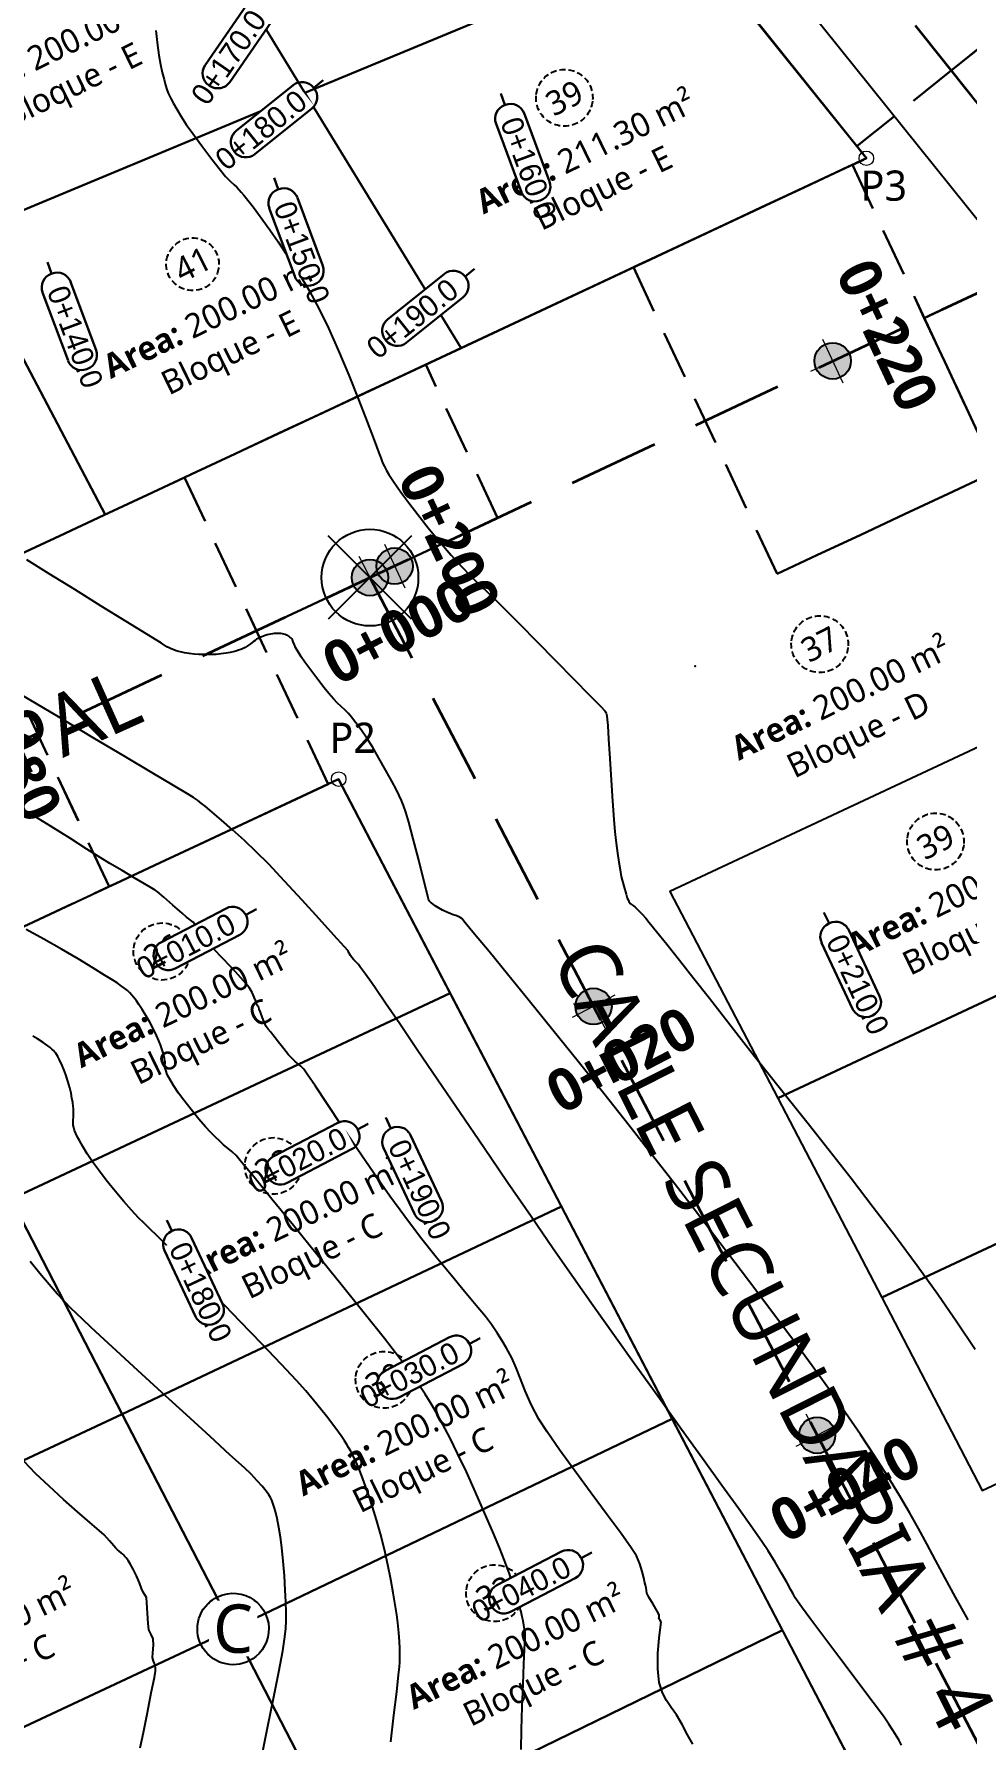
# Model space of a CAD drawing. Header units: millimetres. Extents: x 86 to 591881, y 99 to 1307229.
# Drawn here: x 590753.2 to 590791.8, y 1307090.5 to 1307161 of the extents above; entities that cross this region are included whole.
import ezdxf
from ezdxf.enums import TextEntityAlignment as Align

# ---------------------------------------------------------------- set-up
doc = ezdxf.new("R2010")
doc.units = ezdxf.units.MM
for name, pattern in [('CENTER2', [1.125, 0.75, -0.125, 0.125, -0.125]), ('DASHDOT', [1, 0.5, -0.25, 0, -0.25]), ('DASHED', [0.75, 0.5, -0.25]), ('DASHED2', [0.375, 0.25, -0.125]), ('HIDDEN', [0.375, 0.25, -0.125])]:
    doc.linetypes.add(name, pattern=pattern)
for name, color, linetype in [('0_BLOQUES CARRETERA', 7, 'Continuous'), ('_ARBOLES', 102, 'Continuous'), ('_BREAKLINES CORRIDOR', 7, 'Continuous'), ('C-PROP-LINE', 230, 'Continuous'), ('C-PROP-TEXT', 92, 'Continuous'), ('C-ROAD', 7, 'Continuous'), ('C-ROAD-CORR-BNDY', 1, 'CENTER2'), ('C-ROAD-INTS', 5, 'Continuous'), ('C-ROAD-MARK', 212, 'Continuous'), ('C-ROAD-SAMP-TEXT', 11, 'Continuous'), ('C-ROAD-STAN-MAJR', 11, 'Continuous'), ('C-TINN-BNDY', 110, 'Continuous'), ('C-TOPO-MAJR', 9, 'Continuous'), ('C-TOPO-MINR', 8, 'Continuous')]:
    doc.layers.add(name, color=color, linetype=linetype)
for name, color, linetype, lineweight in [('_BLOQUES', 9, 'Continuous', 20), ('_TEXTO', 3, 'Continuous', 25), ('COTAS', 40, 'Continuous', 5), ('CUADROS', 9, 'Continuous', 20)]:
    doc.layers.add(name, color=color, linetype=linetype, lineweight=lineweight)
doc.styles.add('ST - ETIQUETAS', font='', dxfattribs={"height": 2.5})
doc.styles.get("Standard").update_dxf_attribs({"font": 'simplex.shx'})
doc.styles.get('ST - ETIQUETAS').set_extended_font_data('Roboto Thin')

# ---------------------------------------------------------------- blocks, each defined once
blk = doc.blocks.new('MARCA ESTACION')
h = blk.add_hatch(color=7)
h.dxf.hatch_style = 1
h.paths.add_polyline_path([(-3, 0), (0, 0), (0, 3, 0.414214)])
h.paths.add_polyline_path([(3, 0), (0, 0), (0, -3, 0.414214)])
at = {"true_color": 0xffffff}
h = blk.add_hatch(color=7, dxfattribs=at)
h.dxf.hatch_style = 1
h.paths.add_polyline_path([(0, 3), (0, 0), (3, 0, 0.414214)])
h.paths.add_polyline_path([(0, 0), (-3, 0, 0.414214), (0, -3)])
at = {"color": 7, "lineweight": 20}
for points in [[(0, 4), (0, -4)], [(-4, 0), (4, 0)]]:
    blk.add_lwpolyline(points, dxfattribs=at)
at = {"color": 7}
blk.add_circle((0, 0), 3, dxfattribs=at)
blk = doc.blocks.new('POINT INTERS')
at = {"layer": '0_BLOQUES CARRETERA', "linetype": 'DASHDOT', "lineweight": 5}
h = blk.add_hatch(color=244, dxfattribs=at)
h.dxf.hatch_style = 1
h.set_gradient(color1=(153, 27, 30), color2=(248, 153, 30), name='INVSPHERICAL')
h.paths.add_polyline_path([(0.6, 0, 1), (-0.6, 0, 1)])
blk.add_circle((0, 0), 0.574, dxfattribs=at)
blk = doc.blocks.new('Marker Pnt')
at = {"flags": 128}
for points in [[(0.862, -0.862), (-0.862, 0.862)], [(0.862, 0.862), (-0.862, -0.862)]]:
    blk.add_lwpolyline(points, dxfattribs=at)
blk.add_circle((0, 0), 1)

msp = doc.modelspace()

# ---------------------------------------------------------------- linework, layer by layer
at = {"layer": '_ARBOLES'}
msp.add_point((590780.543, 1307134.886), dxfattribs=at)
at = {"layer": '_BLOQUES', "flags": 128}
for points in [[(590772.39, 1307174.888), (590787.624, 1307155.892), (590705.188, 1307117.286), (590690.726, 1307144.59)], [(590729.556, 1307113.239), (590765.808, 1307130.216), (590792.869, 1307078.297), (590782.862, 1307071.827), (590771.491, 1307065.034), (590758.655, 1307056.883), (590729.556, 1307113.239)]]:
    msp.add_lwpolyline(points, dxfattribs=at)
at = {"layer": '_BREAKLINES CORRIDOR', "flags": 128}
msp.add_lwpolyline([(590690.726, 1307144.59), (590690.726, 1307144.59), (590772.39, 1307174.888), (590787.624, 1307155.892)], dxfattribs=at)
at = {"layer": 'C-PROP-LINE', "color": 4, "linetype": 'Continuous', "lineweight": 25}
for points in [[(590690.726, 1307144.59, 0), (590772.39, 1307174.888, 0), (590787.624, 1307155.892, 0), (590705.188, 1307117.286, 0), (590690.726, 1307144.59, 0)], [(590772.39, 1307174.888, 0), (590757.783, 1307169.469, 0), (590764.414, 1307158.592, 0), (590780.22, 1307165.163, 0), (590772.39, 1307174.888, 0)], [(590757.783, 1307169.469, 0), (590743.122, 1307164.029, 0), (590750.106, 1307152.643, 0), (590764.414, 1307158.592, 0), (590757.783, 1307169.469, 0)], [(590780.22, 1307165.163, 0), (590764.414, 1307158.592, 0), (590770.867, 1307148.044, 0), (590787.624, 1307155.892, 0), (590780.22, 1307165.163, 0)], [(590764.414, 1307158.592, 0), (590750.106, 1307152.643, 0), (590756.155, 1307141.154, 0), (590770.867, 1307148.044, 0), (590764.414, 1307158.592, 0)], [(590750.106, 1307152.643, 0), (590736.43, 1307146.957, 0), (590742.293, 1307134.663, 0), (590756.155, 1307141.154, 0), (590750.106, 1307152.643, 0)], [(590797.955, 1307134.21, 0), (590779.506, 1307125.57, 0), (590783.963, 1307117.02, 0), (590803.117, 1307125.99, 0), (590797.955, 1307134.21, 0)], [(590729.556, 1307113.239, 0), (590765.808, 1307130.216, 0), (590792.869, 1307078.297, 0), (590782.862, 1307071.827, 0), (590771.491, 1307065.034, 0), (590758.655, 1307056.883, 0), (590729.556, 1307113.239, 0)], [(590770.422, 1307121.364, 0), (590765.808, 1307130.216, 0), (590747.682, 1307121.728, 0), (590752.269, 1307112.842, 0), (590770.422, 1307121.364, 0)], [(590803.117, 1307125.99, 0), (590783.963, 1307117.02, 0), (590788.261, 1307108.774, 0), (590808.095, 1307118.062, 0), (590803.117, 1307125.99, 0)], [(590775.017, 1307112.547, 0), (590770.422, 1307121.364, 0), (590752.269, 1307112.842, 0), (590756.857, 1307103.955, 0), (590775.017, 1307112.547, 0)], [(590812.908, 1307110.397, 0), (590808.095, 1307118.062, 0), (590788.261, 1307108.774, 0), (590792.416, 1307100.801, 0), (590812.908, 1307110.397, 0)], [(590752.269, 1307112.842, 0), (590734.144, 1307104.354, 0), (590738.732, 1307095.468, 0), (590756.857, 1307103.955, 0), (590752.269, 1307112.842, 0)], [(590779.595, 1307103.765, 0), (590775.017, 1307112.547, 0), (590756.857, 1307103.955, 0), (590761.444, 1307095.069, 0), (590779.595, 1307103.765, 0)], [(590756.857, 1307103.955, 0), (590738.732, 1307095.468, 0), (590743.321, 1307086.581, 0), (590761.444, 1307095.069, 0), (590756.857, 1307103.955, 0)], [(590784.154, 1307095.017, 0), (590779.595, 1307103.765, 0), (590761.444, 1307095.069, 0), (590766.032, 1307086.182, 0), (590784.154, 1307095.017, 0)], [(590761.444, 1307095.069, 0), (590743.321, 1307086.581, 0), (590747.909, 1307077.694, 0), (590766.032, 1307086.182, 0), (590761.444, 1307095.069, 0)], [(590788.695, 1307086.304, 0), (590784.154, 1307095.017, 0), (590766.032, 1307086.182, 0), (590770.62, 1307077.294, 0), (590788.695, 1307086.304, 0)]]:
    msp.add_polyline3d(points, dxfattribs=at)
at = {"layer": 'C-PROP-TEXT', "color": 12, "linetype": 'DASHED2', "lineweight": 25, "extrusion": (0, 0, -1)}
for centre, radius, start, end in [((-590775.14, 1307158.392), 1.173, 6.82598, 186.82598), ((-590775.14, 1307158.392), 1.173, 186.82598, 6.82598), ((-590759.77, 1307151.51), 1.089, 9.56514, 189.56514), ((-590759.77, 1307151.51), 1.089, 189.56514, 9.56514), ((-590785.697, 1307135.797), 1.175, 6.75495, 186.75495), ((-590785.697, 1307135.797), 1.175, 186.75495, 6.75495), ((-590790.484, 1307127.633), 1.173, 6.82598, 186.82598), ((-590790.484, 1307127.633), 1.173, 186.82598, 6.82598), ((-590758.508, 1307123.087), 1.18, 6.56681, 186.56681), ((-590758.508, 1307123.087), 1.18, 186.56681, 6.56681), ((-590763.103, 1307114.217), 1.171, 6.90918, 186.90918), ((-590763.103, 1307114.217), 1.171, 186.90918, 6.90918), ((-590767.684, 1307105.375), 1.175, 6.76677, 186.76677), ((-590767.684, 1307105.375), 1.175, 186.76677, 6.76677), ((-590772.257, 1307096.548), 1.176, 6.70774, 186.70774), ((-590772.257, 1307096.548), 1.176, 186.70774, 6.70774)]:
    msp.add_arc(centre, radius, start, end, dxfattribs=at)
at = {"layer": 'C-ROAD', "color": 2, "linetype": 'HIDDEN', "lineweight": 35, "ltscale": 15, "flags": 128}
for points in [[(590775.558, 1307178.928), (590796.793, 1307152.456)], [(590767.102, 1307138.551), (590797.05, 1307081.093)]]:
    msp.add_lwpolyline(points, dxfattribs=at)
at = {"layer": 'C-ROAD', "color": 7, "linetype": 'Continuous', "lineweight": -3, "flags": 128}
msp.add_lwpolyline([(590782.519, 1307165.455), (590794.453, 1307150.579)], dxfattribs=at)
at = {"layer": 'C-ROAD-CORR-BNDY', "color": 166, "linetype": 'DASHED', "lineweight": 30, "ltscale": 4}
for points in [[(590780.971, 1307164.189), (590781.013, 1307164.136), (590782.265, 1307162.576), (590782.64, 1307162.109), (590782.642, 1307162.106), (590783.516, 1307161.016), (590784.768, 1307159.456), (590786.019, 1307157.896), (590787.228, 1307156.389), (590795.029, 1307162.646), (590793.82, 1307164.153), (590792.568, 1307165.713), (590791.317, 1307167.273), (590790.442, 1307168.364), (590790.44, 1307168.366), (590790.065, 1307168.833), (590788.814, 1307170.393), (590788.772, 1307170.446)], [(590791.129, 1307159.517), (590791.171, 1307159.464), (590791.766, 1307158.722), (590791.768, 1307158.72), (590792.189, 1307158.195), (590792.422, 1307157.904), (590792.642, 1307157.631), (590792.799, 1307157.435), (590797.332, 1307161.071), (590796.95, 1307161.087), (590796.583, 1307161.242), (590796.193, 1307161.407), (590795.67, 1307161.85), (590795.666, 1307161.851), (590795.071, 1307162.593), (590795.029, 1307162.646)], [(590787.227, 1307156.387), (590787.377, 1307156.201), (590787.377, 1307156.2), (590787.378, 1307156.2), (590787.548, 1307155.987), (590787.626, 1307155.893), (590787.624, 1307155.892), (590787.503, 1307155.835), (590787.502, 1307155.834), (590787.501, 1307155.834), (590787.146, 1307155.668), (590787.05, 1307155.623), (590790.019, 1307149.284), (590791.459, 1307149.958), (590796.777, 1307152.448), (590796.793, 1307152.456), (590796.778, 1307152.475), (590795.52, 1307154.043), (590795.505, 1307154.061), (590794.672, 1307155.1), (590792.792, 1307157.444), (590792.787, 1307157.45), (590792.782, 1307157.456), (590791.129, 1307159.517)], [(590783.932, 1307138.703), (590785.579, 1307139.475), (590787.39, 1307140.323), (590789.202, 1307141.171), (590791.013, 1307142.019), (590792.824, 1307142.868), (590792.988, 1307142.944), (590787.05, 1307155.623), (590786.887, 1307155.546), (590785.075, 1307154.698), (590783.264, 1307153.85), (590781.453, 1307153.002), (590779.642, 1307152.153), (590777.994, 1307151.382)], [(590792.988, 1307142.944), (590793.29, 1307143.086), (590794.635, 1307143.716), (590796.446, 1307144.564), (590798.258, 1307145.412), (590800.069, 1307146.26), (590801.88, 1307147.109), (590803.239, 1307147.745), (590800.27, 1307154.084), (590798.911, 1307153.448), (590797.1, 1307152.6), (590795.289, 1307151.751), (590793.478, 1307150.903), (590791.667, 1307150.055), (590790.321, 1307149.425), (590790.019, 1307149.284)], [(590762.405, 1307136.352), (590762.687, 1307136.484), (590764.498, 1307137.332), (590766.309, 1307138.18), (590768.121, 1307139.028), (590769.932, 1307139.877), (590771.743, 1307140.725), (590772.376, 1307141.021), (590769.407, 1307147.361), (590768.774, 1307147.064), (590766.963, 1307146.216), (590765.152, 1307145.368), (590763.341, 1307144.52), (590761.529, 1307143.671), (590759.718, 1307142.823), (590759.437, 1307142.691)], [(590756.318, 1307125.772), (590756.599, 1307125.904), (590758.411, 1307126.752), (590760.222, 1307127.6), (590762.033, 1307128.448), (590763.844, 1307129.296), (590765.374, 1307130.013), (590759.437, 1307142.691), (590757.907, 1307141.975), (590756.096, 1307141.127), (590754.284, 1307140.279), (590752.473, 1307139.43), (590750.662, 1307138.582), (590750.381, 1307138.45)], [(590739.083, 1307117.701), (590752.977, 1307124.207), (590756.318, 1307125.772), (590750.381, 1307138.45), (590747.04, 1307136.886), (590733.146, 1307130.379)]]:
    msp.add_lwpolyline(points, close=True, dxfattribs=at)
at = {"layer": 'C-TINN-BNDY', "color": 110, "linetype": 'Continuous', "lineweight": -3}
msp.add_polyline3d([(590752.473, 1307139.43, 456.822), (590754.284, 1307140.279, 456.757), (590756.096, 1307141.127, 456.695), (590757.907, 1307141.975, 456.636), (590759.437, 1307142.691, 456.589), (590759.718, 1307142.823, 456.58), (590761.529, 1307143.671, 456.528), (590763.341, 1307144.52, 456.478), (590765.152, 1307145.368, 456.432), (590766.963, 1307146.216, 456.39), (590768.774, 1307147.064, 456.35), (590769.407, 1307147.361, 456.337), (590770.586, 1307147.912, 456.314), (590772.397, 1307148.761, 456.281), (590774.208, 1307149.609, 456.251), (590776.019, 1307150.457, 456.224), (590777.83, 1307151.305, 456.2), (590777.994, 1307151.382, 456.199), (590778.464, 1307151.602, 456.193), (590779.642, 1307152.153, 456.18), (590781.453, 1307153.002, 456.163), (590783.264, 1307153.85, 456.149), (590785.075, 1307154.698, 456.139), (590786.887, 1307155.546, 456.132), (590787.05, 1307155.623, 456.231), (590787.146, 1307155.668, 456.227), (590787.501, 1307155.834, 456.209), (590787.502, 1307155.834, 456.209), (590787.503, 1307155.835, 456.209), (590787.503, 1307155.835, 456.009), (590787.624, 1307155.892, 456.212), (590787.548, 1307155.987, 456.018), (590787.548, 1307155.987, 456.218), (590787.377, 1307156.2, 456.23), (590787.377, 1307156.2, 456.23), (590787.376, 1307156.201, 456.23), (590787.227, 1307156.387, 456.238), (590786.019, 1307157.896, 456.183), (590784.768, 1307159.456, 456.189), (590783.516, 1307161.016, 456.195), (590782.642, 1307162.106, 456.199)], dxfattribs=at)
at = {"layer": 'C-TOPO-MAJR', "color": 40, "linetype": 'Continuous', "lineweight": -3}
for points, elevation in [([(590791.834, 1307095.443), (590791.313, 1307096.384), (590790.873, 1307097.197), (590790.487, 1307097.919), (590790.131, 1307098.584), (590789.781, 1307099.227), (590789.411, 1307099.882), (590788.997, 1307100.586), (590788.514, 1307101.372), (590787.936, 1307102.276), (590787.383, 1307103.108), (590786.768, 1307104.002), (590786.097, 1307104.952), (590785.379, 1307105.947), (590784.621, 1307106.981), (590783.831, 1307108.044), (590783.017, 1307109.129), (590782.187, 1307110.226), (590781.348, 1307111.327), (590780.508, 1307112.425), (590779.675, 1307113.511), (590778.787, 1307114.655), (590777.805, 1307115.903), (590776.765, 1307117.212), (590775.706, 1307118.535), (590774.664, 1307119.828), (590773.679, 1307121.047), (590772.786, 1307122.146), (590772.024, 1307123.081), (590771.431, 1307123.806), (590771.045, 1307124.276), (590770.902, 1307124.448), (590770.831, 1307124.497), (590770.754, 1307124.54), (590770.659, 1307124.571), (590770.546, 1307124.606), (590770.445, 1307124.647), (590770.285, 1307124.717), (590770.107, 1307124.802), (590769.939, 1307124.896), (590769.802, 1307124.98), (590769.73, 1307125.028), (590769.655, 1307125.086), (590769.599, 1307125.131), (590769.555, 1307125.177), (590769.517, 1307125.252), (590769.51, 1307125.307), (590769.452, 1307125.541), (590769.304, 1307126.132), (590769.105, 1307126.919), (590768.894, 1307127.741), (590768.709, 1307128.438), (590768.589, 1307128.85), (590768.492, 1307129.122), (590768.406, 1307129.331), (590768.31, 1307129.535), (590768.181, 1307129.794), (590768.007, 1307130.126), (590767.758, 1307130.579), (590767.476, 1307131.078), (590767.201, 1307131.547), (590766.976, 1307131.91), (590766.743, 1307132.251), (590766.522, 1307132.549), (590766.337, 1307132.784), (590766.209, 1307132.935), (590766.061, 1307133.081), (590765.907, 1307133.221), (590765.765, 1307133.363), (590765.596, 1307133.539), (590765.4, 1307133.761), (590765.212, 1307133.994), (590764.945, 1307134.341), (590764.656, 1307134.722), (590764.406, 1307135.059), (590764.255, 1307135.273), (590764.128, 1307135.482), (590764.031, 1307135.66), (590763.977, 1307135.77), (590763.928, 1307135.893), (590763.895, 1307135.98), (590763.866, 1307136.02), (590763.834, 1307136.059), (590763.794, 1307136.092), (590763.753, 1307136.124), (590763.705, 1307136.15), (590763.655, 1307136.174), (590763.599, 1307136.193), (590763.542, 1307136.21), (590763.481, 1307136.222), (590763.417, 1307136.232), (590763.351, 1307136.237), (590763.283, 1307136.24), (590763.213, 1307136.238), (590763.141, 1307136.234), (590763.069, 1307136.225), (590762.995, 1307136.214), (590762.922, 1307136.198), (590762.847, 1307136.18), (590762.774, 1307136.158), (590762.7, 1307136.133), (590762.627, 1307136.104), (590762.555, 1307136.072), (590762.486, 1307136.036), (590762.417, 1307135.998), (590762.351, 1307135.955), (590762.286, 1307135.91), (590762.164, 1307135.812), (590762.032, 1307135.708), (590761.949, 1307135.662), (590761.864, 1307135.62), (590761.77, 1307135.582), (590761.665, 1307135.544), (590761.558, 1307135.512), (590761.441, 1307135.481), (590761.329, 1307135.458), (590761.152, 1307135.426), (590760.937, 1307135.395), (590760.749, 1307135.376), (590760.59, 1307135.367), (590760.39, 1307135.363), (590760.191, 1307135.363), (590760.031, 1307135.37), (590759.841, 1307135.386), (590759.622, 1307135.413), (590759.442, 1307135.443), (590759.327, 1307135.465), (590759.207, 1307135.495), (590759.096, 1307135.527), (590758.988, 1307135.564), (590758.889, 1307135.603), (590758.799, 1307135.646), (590758.711, 1307135.693), (590758.479, 1307135.836), (590757.881, 1307136.204), (590757.018, 1307136.738), (590755.99, 1307137.374), (590754.897, 1307138.053), (590753.84, 1307138.712), (590752.919, 1307139.29)], 456.5), ([(590780.444, 1307090.31), (590780.235, 1307090.684), (590780.003, 1307091.114), (590779.77, 1307091.512), (590779.555, 1307091.821), (590779.362, 1307092.105), (590779.197, 1307092.427), (590779.063, 1307092.849), (590778.997, 1307093.421), (590779.009, 1307094.072), (590779.062, 1307094.686), (590779.118, 1307095.149), (590779.141, 1307095.344), (590779.096, 1307095.424), (590779.052, 1307095.497), (590779.056, 1307095.576), (590779.059, 1307095.656), (590778.979, 1307095.799), (590778.808, 1307096.09), (590778.635, 1307096.385), (590778.547, 1307096.545), (590778.53, 1307096.654), (590778.519, 1307096.765), (590778.495, 1307096.887), (590778.459, 1307097.037), (590778.426, 1307097.183), (590778.361, 1307097.44), (590778.261, 1307097.761), (590778.119, 1307098.096), (590777.908, 1307098.421), (590777.482, 1307099.014), (590776.908, 1307099.795), (590776.25, 1307100.686), (590775.573, 1307101.606), (590774.944, 1307102.476), (590774.427, 1307103.216), (590774.089, 1307103.746), (590773.77, 1307104.357), (590773.525, 1307104.915), (590773.326, 1307105.42), (590773.148, 1307105.875), (590772.961, 1307106.28), (590772.749, 1307106.682), (590772.573, 1307106.99), (590772.382, 1307107.29), (590772.125, 1307107.664), (590771.876, 1307107.989), (590771.499, 1307108.448), (590771.017, 1307109.023), (590770.456, 1307109.697), (590769.839, 1307110.45), (590769.192, 1307111.265), (590768.538, 1307112.123), (590767.929, 1307112.966), (590767.262, 1307113.92), (590766.58, 1307114.92), (590765.922, 1307115.896), (590765.331, 1307116.783), (590764.848, 1307117.511), (590764.512, 1307118.015), (590764.366, 1307118.226), (590764.242, 1307118.342), (590764.109, 1307118.451), (590763.997, 1307118.554), (590763.877, 1307118.671), (590763.736, 1307118.82), (590763.538, 1307119.057), (590763.319, 1307119.334), (590763.177, 1307119.518), (590763.088, 1307119.637), (590763, 1307119.756), (590762.901, 1307119.868), (590762.811, 1307119.986), (590762.737, 1307120.141), (590762.662, 1307120.339), (590762.571, 1307120.575), (590762.526, 1307120.7), (590762.507, 1307120.784), (590762.472, 1307120.827), (590762.434, 1307120.874), (590762.398, 1307120.979), (590762.367, 1307121.074), (590762.339, 1307121.12), (590762.309, 1307121.203), (590762.23, 1307121.39), (590762.115, 1307121.599), (590761.88, 1307121.872), (590761.427, 1307122.364), (590760.9, 1307122.928), (590760.444, 1307123.418), (590760.204, 1307123.687), (590760.078, 1307123.872), (590759.984, 1307124.032), (590759.927, 1307124.129), (590759.849, 1307124.226), (590759.787, 1307124.298), (590759.738, 1307124.342), (590759.686, 1307124.385), (590759.614, 1307124.437), (590759.524, 1307124.502), (590759.336, 1307124.667), (590758.959, 1307125.001), (590758.582, 1307125.335), (590758.392, 1307125.502), (590758.309, 1307125.565), (590758.223, 1307125.625), (590758.089, 1307125.705), (590757.78, 1307125.886), (590757.35, 1307126.138), (590756.853, 1307126.43), (590756.342, 1307126.732), (590755.948, 1307126.975), (590755.4, 1307127.323), (590754.719, 1307127.756), (590753.921, 1307128.257), (590753.026, 1307128.807)], 457), ([(590767.97, 1307090.404), (590768.096, 1307091.506), (590768.207, 1307092.472), (590768.287, 1307093.178), (590768.321, 1307093.5), (590768.333, 1307093.691), (590768.338, 1307093.844), (590768.336, 1307094.036), (590768.331, 1307094.257), (590768.318, 1307094.555), (590768.293, 1307094.915), (590768.25, 1307095.322), (590768.207, 1307095.652), (590768.147, 1307096.069), (590768.068, 1307096.561), (590767.968, 1307097.115), (590767.846, 1307097.719), (590767.7, 1307098.361), (590767.538, 1307098.998), (590767.372, 1307099.587), (590767.21, 1307100.12), (590767.058, 1307100.586), (590766.924, 1307100.976), (590766.813, 1307101.28), (590766.667, 1307101.648), (590766.526, 1307101.967), (590766.402, 1307102.227), (590766.306, 1307102.417), (590766.222, 1307102.578), (590766.148, 1307102.703), (590766.048, 1307102.855), (590765.906, 1307103.057), (590765.65, 1307103.409), (590765.305, 1307103.866), (590764.899, 1307104.384), (590764.456, 1307104.916), (590764.062, 1307105.351), (590763.43, 1307106.023), (590762.631, 1307106.86), (590761.736, 1307107.791), (590760.816, 1307108.743), (590759.943, 1307109.644), (590759.186, 1307110.423), (590758.617, 1307111.006), (590758.308, 1307111.323), (590758.006, 1307111.62), (590757.765, 1307111.846), (590757.529, 1307112.076), (590757.239, 1307112.384), (590756.93, 1307112.741), (590756.568, 1307113.178), (590756.201, 1307113.636), (590755.873, 1307114.058), (590755.632, 1307114.386), (590755.414, 1307114.715), (590755.227, 1307115.023), (590755.088, 1307115.269), (590755.011, 1307115.411), (590754.942, 1307115.559), (590754.894, 1307115.68), (590754.856, 1307115.802), (590754.831, 1307115.902), (590754.827, 1307115.987), (590754.828, 1307116.068), (590754.837, 1307116.143), (590754.848, 1307116.218), (590754.851, 1307116.301), (590754.852, 1307116.393), (590754.848, 1307116.486), (590754.842, 1307116.587), (590754.832, 1307116.68), (590754.813, 1307116.835), (590754.783, 1307117.021), (590754.743, 1307117.221), (590754.69, 1307117.45), (590754.616, 1307117.721), (590754.531, 1307117.986), (590754.453, 1307118.201), (590754.381, 1307118.378), (590754.273, 1307118.607), (590754.202, 1307118.738), (590754.155, 1307118.813), (590754.11, 1307118.881), (590754.065, 1307118.939), (590754.017, 1307118.995), (590753.954, 1307119.053), (590753.879, 1307119.115), (590753.782, 1307119.187), (590753.593, 1307119.32), (590753.36, 1307119.47), (590753.159, 1307119.592)], 457.5), ([(590757.609, 1307090.156), (590757.735, 1307090.789), (590757.899, 1307091.611), (590758.063, 1307092.433), (590758.19, 1307093.067), (590758.24, 1307093.324), (590758.237, 1307093.419), (590758.23, 1307093.471), (590758.222, 1307093.525), (590758.21, 1307093.581), (590758.197, 1307093.639), (590758.16, 1307093.736), (590758.118, 1307093.884), (590758.126, 1307094.083), (590758.147, 1307094.396), (590758.14, 1307094.655), (590758.057, 1307094.841), (590757.967, 1307095.028), (590757.935, 1307095.298), (590757.907, 1307095.728), (590757.883, 1307096.143), (590757.861, 1307096.364), (590757.796, 1307096.479), (590757.721, 1307096.591), (590757.662, 1307096.739), (590757.572, 1307096.98), (590757.452, 1307097.263), (590757.312, 1307097.541), (590757.187, 1307097.767), (590757.11, 1307097.896), (590757.023, 1307098.01), (590756.96, 1307098.085), (590756.922, 1307098.123), (590756.884, 1307098.16), (590756.821, 1307098.213), (590756.74, 1307098.282), (590756.669, 1307098.343), (590756.601, 1307098.407), (590756.511, 1307098.513), (590756.335, 1307098.72), (590756.115, 1307098.96), (590755.91, 1307099.145), (590755.527, 1307099.477), (590755.018, 1307099.916), (590754.438, 1307100.426), (590753.84, 1307100.968), (590753.278, 1307101.505), (590752.805, 1307101.999)], 458)]:
    msp.add_lwpolyline(points, dxfattribs=dict(at, elevation=elevation))
at = {"layer": 'C-TOPO-MINR', "color": 44, "linetype": 'Continuous', "lineweight": -3}
for points, elevation in [([(590758.255, 1307161.176), (590758.278, 1307160.932), (590758.321, 1307160.564), (590758.378, 1307160.15), (590758.443, 1307159.764), (590758.514, 1307159.434), (590758.588, 1307159.146), (590758.656, 1307158.91), (590758.711, 1307158.737), (590758.764, 1307158.59), (590758.814, 1307158.476), (590758.883, 1307158.337), (590758.975, 1307158.164), (590759.115, 1307157.918), (590759.294, 1307157.62), (590759.506, 1307157.293), (590759.773, 1307156.918), (590760.155, 1307156.404), (590760.566, 1307155.862), (590760.922, 1307155.404), (590761.135, 1307155.141), (590761.323, 1307154.945), (590761.488, 1307154.793), (590761.598, 1307154.691), (590761.693, 1307154.59), (590761.784, 1307154.485), (590761.882, 1307154.369), (590762.055, 1307154.159), (590762.27, 1307153.886), (590762.497, 1307153.579), (590762.68, 1307153.327), (590762.958, 1307152.939), (590763.31, 1307152.435), (590763.714, 1307151.836), (590764.146, 1307151.159), (590764.586, 1307150.426), (590765.009, 1307149.655), (590765.39, 1307148.869), (590765.804, 1307147.932), (590766.224, 1307146.922), (590766.626, 1307145.917), (590766.985, 1307144.995), (590767.275, 1307144.232), (590767.472, 1307143.707), (590767.551, 1307143.497), (590767.592, 1307143.384), (590767.636, 1307143.273), (590767.697, 1307143.149), (590767.786, 1307142.986), (590767.888, 1307142.814), (590768.046, 1307142.56), (590768.249, 1307142.261), (590768.423, 1307142.022), (590768.707, 1307141.641), (590769.076, 1307141.157), (590769.506, 1307140.61), (590769.974, 1307140.038), (590770.454, 1307139.479), (590770.887, 1307139.007), (590771.25, 1307138.633), (590771.582, 1307138.311), (590771.918, 1307137.993), (590772.296, 1307137.632), (590772.752, 1307137.18), (590773.296, 1307136.629), (590774, 1307135.914), (590774.775, 1307135.126), (590775.532, 1307134.355), (590776.183, 1307133.69), (590776.641, 1307133.223), (590776.816, 1307133.043), (590776.845, 1307132.992), (590776.87, 1307132.94), (590776.891, 1307132.839), (590776.916, 1307132.683), (590776.932, 1307132.44), (590776.966, 1307131.865), (590777.014, 1307131.073), (590777.069, 1307130.179), (590777.126, 1307129.298), (590777.179, 1307128.544), (590777.223, 1307128.033), (590777.277, 1307127.566), (590777.332, 1307127.148), (590777.387, 1307126.78), (590777.442, 1307126.462), (590777.494, 1307126.194), (590777.594, 1307125.788), (590777.692, 1307125.452), (590777.742, 1307125.297), (590777.773, 1307125.223), (590777.803, 1307125.16), (590777.833, 1307125.111), (590777.861, 1307125.069), (590777.916, 1307125.028), (590777.995, 1307124.979), (590778.052, 1307124.929), (590778.124, 1307124.864), (590778.2, 1307124.789), (590778.342, 1307124.643), (590778.507, 1307124.463), (590778.652, 1307124.286), (590778.949, 1307123.916), (590779.372, 1307123.386), (590779.895, 1307122.726), (590780.491, 1307121.97), (590781.136, 1307121.15), (590781.803, 1307120.299), (590782.466, 1307119.447), (590783.003, 1307118.762), (590783.653, 1307117.943), (590784.396, 1307117.009), (590785.213, 1307115.98), (590786.084, 1307114.876), (590786.991, 1307113.716), (590787.913, 1307112.52), (590788.832, 1307111.307), (590789.727, 1307110.097), (590790.58, 1307108.91), (590791.372, 1307107.765), (590792.117, 1307106.637)], 456.25), ([(590789.078, 1307090.264), (590788.963, 1307090.489), (590788.872, 1307090.641), (590788.733, 1307090.859), (590788.557, 1307091.125), (590788.355, 1307091.419), (590788.124, 1307091.736), (590787.689, 1307092.32), (590787.121, 1307093.079), (590786.491, 1307093.918), (590785.871, 1307094.745), (590785.331, 1307095.465), (590784.942, 1307095.985), (590784.775, 1307096.212), (590784.683, 1307096.363), (590784.597, 1307096.518), (590784.507, 1307096.682), (590784.344, 1307096.982), (590784.123, 1307097.379), (590783.86, 1307097.831), (590783.572, 1307098.298), (590783.337, 1307098.642), (590782.921, 1307099.232), (590782.349, 1307100.031), (590781.65, 1307101.004), (590780.851, 1307102.113), (590779.981, 1307103.323), (590779.066, 1307104.596), (590778.134, 1307105.896), (590777.212, 1307107.188), (590776.329, 1307108.434), (590775.511, 1307109.597), (590774.681, 1307110.792), (590773.764, 1307112.121), (590772.795, 1307113.534), (590771.807, 1307114.981), (590770.832, 1307116.41), (590769.906, 1307117.772), (590769.061, 1307119.016), (590768.331, 1307120.092), (590767.75, 1307120.949), (590767.351, 1307121.536), (590767.168, 1307121.804), (590766.925, 1307122.143), (590766.718, 1307122.424), (590766.627, 1307122.547), (590766.563, 1307122.621), (590766.507, 1307122.674), (590766.437, 1307122.742), (590766.356, 1307122.841), (590766.292, 1307122.922), (590766.251, 1307122.986), (590766.226, 1307123.038), (590766.201, 1307123.108), (590766.04, 1307123.288), (590765.614, 1307123.761), (590765.006, 1307124.432), (590764.299, 1307125.208), (590763.574, 1307125.993), (590762.915, 1307126.693), (590762.403, 1307127.215), (590761.913, 1307127.68), (590761.423, 1307128.123), (590760.966, 1307128.522), (590760.578, 1307128.852), (590760.291, 1307129.091), (590760.14, 1307129.214), (590759.975, 1307129.343), (590759.802, 1307129.462), (590759.566, 1307129.605), (590758.979, 1307129.954), (590758.097, 1307130.48), (590756.973, 1307131.148), (590755.664, 1307131.928), (590754.224, 1307132.787), (590752.708, 1307133.693)], 456.75), ([(590773.351, 1307090.09), (590773.37, 1307090.916), (590773.401, 1307091.854), (590773.436, 1307092.79), (590773.47, 1307093.614), (590773.496, 1307094.214), (590773.508, 1307094.477), (590773.519, 1307094.635), (590773.522, 1307094.793), (590773.513, 1307094.923), (590773.494, 1307095.062), (590773.466, 1307095.231), (590773.435, 1307095.405), (590773.399, 1307095.571), (590773.347, 1307095.776), (590773.285, 1307095.999), (590773.181, 1307096.359), (590773.039, 1307096.819), (590772.866, 1307097.343), (590772.666, 1307097.895), (590772.465, 1307098.399), (590772.181, 1307099.081), (590771.84, 1307099.877), (590771.467, 1307100.725), (590771.087, 1307101.564), (590770.727, 1307102.331), (590770.412, 1307102.963), (590770.115, 1307103.528), (590769.866, 1307103.984), (590769.635, 1307104.383), (590769.39, 1307104.774), (590769.102, 1307105.206), (590768.739, 1307105.731), (590768.344, 1307106.26), (590767.697, 1307107.088), (590766.866, 1307108.133), (590765.919, 1307109.314), (590764.922, 1307110.548), (590763.944, 1307111.753), (590763.052, 1307112.847), (590762.313, 1307113.749), (590761.795, 1307114.377), (590761.565, 1307114.648), (590761.388, 1307114.815), (590761.235, 1307114.937), (590761.05, 1307115.097), (590760.883, 1307115.252), (590760.711, 1307115.415), (590760.521, 1307115.605), (590760.305, 1307115.837), (590760.029, 1307116.158), (590759.708, 1307116.55), (590759.406, 1307116.934), (590759.185, 1307117.231), (590758.985, 1307117.54), (590758.829, 1307117.805), (590758.753, 1307117.945), (590758.707, 1307118.046), (590758.672, 1307118.133), (590758.646, 1307118.216), (590758.628, 1307118.287), (590758.625, 1307118.345), (590758.625, 1307118.403), (590758.629, 1307118.459), (590758.632, 1307118.515), (590758.625, 1307118.582), (590758.615, 1307118.657), (590758.598, 1307118.737), (590758.577, 1307118.826), (590758.532, 1307118.976), (590758.442, 1307119.227), (590758.375, 1307119.389), (590758.279, 1307119.608), (590758.156, 1307119.869), (590758.005, 1307120.159), (590757.842, 1307120.444), (590757.688, 1307120.692), (590757.554, 1307120.894), (590757.451, 1307121.042), (590757.343, 1307121.184), (590757.248, 1307121.297), (590757.172, 1307121.38), (590757.074, 1307121.471), (590756.97, 1307121.555), (590756.835, 1307121.658), (590756.645, 1307121.789), (590756.479, 1307121.895), (590756.134, 1307122.112), (590755.641, 1307122.417), (590755.036, 1307122.783), (590754.352, 1307123.186), (590753.623, 1307123.601), (590752.883, 1307124.002)], 457.25), ([(590762.629, 1307089.807), (590762.87, 1307090.986), (590763.114, 1307092.194), (590763.333, 1307093.297), (590763.496, 1307094.16), (590763.576, 1307094.647), (590763.618, 1307095.078), (590763.634, 1307095.416), (590763.632, 1307095.755), (590763.621, 1307096.189), (590763.601, 1307096.676), (590763.563, 1307097.265), (590763.515, 1307097.878), (590763.462, 1307098.436), (590763.41, 1307098.862), (590763.34, 1307099.272), (590763.261, 1307099.643), (590763.191, 1307099.932), (590763.146, 1307100.101), (590763.091, 1307100.267), (590763.039, 1307100.395), (590762.986, 1307100.506), (590762.925, 1307100.614), (590762.85, 1307100.719), (590762.761, 1307100.83), (590762.644, 1307100.97), (590762.441, 1307101.201), (590762.187, 1307101.47), (590761.911, 1307101.73), (590761.316, 1307102.277), (590760.492, 1307103.033), (590759.524, 1307103.918), (590758.499, 1307104.855), (590757.504, 1307105.765), (590756.625, 1307106.57), (590755.951, 1307107.19), (590755.566, 1307107.548), (590755.235, 1307107.861), (590754.971, 1307108.109), (590754.734, 1307108.339), (590754.481, 1307108.597), (590754.173, 1307108.932), (590753.844, 1307109.31), (590753.46, 1307109.77), (590753.057, 1307110.266)], 457.75)]:
    msp.add_lwpolyline(points, dxfattribs=dict(at, elevation=elevation))
at = {"layer": 'COTAS'}
for centre in [(590787.624, 1307155.892), (590765.808, 1307130.216)]:
    msp.add_circle(centre, 0.3, dxfattribs=at)

# ---------------------------------------------------------------- block references
at = {"layer": 'C-ROAD-INTS', "color": 4, "linetype": 'Continuous', "lineweight": -3, "xscale": 2, "yscale": 2, "zscale": 2}
msp.add_blockref('Marker Pnt', (590767.102, 1307138.551), dxfattribs=at)
at = {"layer": 'C-ROAD-MARK', "color": 18, "linetype": 'Continuous', "lineweight": 9, "xscale": 0.02615086839485391, "yscale": 0.02615086839485391, "zscale": 0.02615086839485391}
msp.add_blockref('POINT INTERS', (590767.102, 1307138.551), dxfattribs=at)
at = {"layer": 'C-ROAD-STAN-MAJR', "color": 11, "linetype": 'Continuous', "lineweight": -3, "xscale": 0.25, "yscale": 0.25, "zscale": 0.25}
for p, rotation in [((590786.233, 1307147.51), 25.09380764794674), ((590767.102, 1307138.551), 297.5290286040336), ((590768.121, 1307139.028), 25.09380764794674), ((590776.346, 1307120.816), 297.5290286040336), ((590785.59, 1307103.08), 297.5290286040336)]:
    msp.add_blockref('MARCA ESTACION', p, dxfattribs=dict(at, rotation=rotation))

# ---------------------------------------------------------------- texts
at = {"layer": '_TEXTO', "style": 'ST - ETIQUETAS'}
for s, rotation, p in [('CALLE PRINCIPAL', 24.18743, (590745.681, 1307127.171)), ('CALLE SECUNDARIA # 4', 296.77106, (590782.689, 1307106.687))]:
    msp.add_text(s, height=2.5, rotation=rotation, dxfattribs=at).set_placement(p, align=Align.CENTER)
at = {"layer": 'C-PROP-TEXT', "color": 92, "linetype": 'Continuous', "lineweight": -3, "char_height": 1, "attachment_point": 2, "rotation": 26, "style": 'ST - ETIQUETAS'}
for s, insert in [('{\\fRoboto Thin|b1|i0|c0|p2;\\C18;\\c0;Area:\\C0; \\fRoboto Thin|b0|i0|c0|p2;\\C178;\\c4980736;200.00 m²\\PBloque - E}', (590753.858, 1307160.892)), ('{\\fRoboto Thin|b1|i0|c0|p2;\\C18;\\c0;Area:\\C0; \\fRoboto Thin|b0|i0|c0|p2;\\C178;\\c4980736;211.30 m²\\PBloque - E}', (590775.782, 1307156.622)), ('{\\fRoboto Thin|b1|i0|c0|p2;\\C18;\\c0;Area:\\C0; \\fRoboto Thin|b0|i0|c0|p2;\\C178;\\c4980736;200.00 m²\\PBloque - E}', (590760.374, 1307149.815)), ('{\\fRoboto Thin|b1|i0|c0|p2;\\C18;\\c0;Area:\\C0; \\fRoboto Thin|b0|i0|c0|p2;\\C178;\\c4980736;200.00 m²\\PBloque - D}', (590786.34, 1307134.025)), ('{\\fRoboto Thin|b1|i0|c0|p2;\\C18;\\c0;Area:\\C0; \\fRoboto Thin|b0|i0|c0|p2;\\C178;\\c4980736;200.00 m²\\PBloque - D}', (590791.126, 1307125.863)), ('{\\fRoboto Thin|b1|i0|c0|p2;\\C18;\\c0;Area:\\C0; \\fRoboto Thin|b0|i0|c0|p2;\\C178;\\c4980736;200.00 m²\\PBloque - C}', (590759.153, 1307121.311)), ('{\\fRoboto Thin|b1|i0|c0|p2;\\C18;\\c0;Area:\\C0; \\fRoboto Thin|b0|i0|c0|p2;\\C178;\\c4980736;200.00 m²\\PBloque - C}', (590763.744, 1307112.449)), ('{\\fRoboto Thin|b1|i0|c0|p2;\\C18;\\c0;Area:\\C0; \\fRoboto Thin|b0|i0|c0|p2;\\C178;\\c4980736;200.00 m²\\PBloque - C}', (590768.327, 1307103.604)), ('{\\fRoboto Thin|b1|i0|c0|p2;\\C18;\\c0;Area:\\C0; \\fRoboto Thin|b0|i0|c0|p2;\\C178;\\c4980736;200.00 m²\\PBloque - C}', (590750.198, 1307095.043)), ('{\\fRoboto Thin|b1|i0|c0|p2;\\C18;\\c0;Area:\\C0; \\fRoboto Thin|b0|i0|c0|p2;\\C178;\\c4980736;200.00 m²\\PBloque - C}', (590772.901, 1307094.775))]:
    msp.add_mtext(s, dxfattribs=dict(at, insert=insert))
at = {"layer": 'C-PROP-TEXT', "color": 2, "linetype": 'Continuous', "lineweight": -3, "char_height": 1, "attachment_point": 8, "rotation": 27, "style": 'ST - ETIQUETAS'}
for s, insert in [('{\\fRoboto Black|b0|i0|c0|p2;39}', (590775.373, 1307157.934)), ('{\\fRoboto Black|b0|i0|c0|p2;41}', (590759.997, 1307151.065)), ('{\\fRoboto Black|b0|i0|c0|p2;37}', (590785.93, 1307135.339)), ('{\\fRoboto Black|b0|i0|c0|p2;39}', (590790.717, 1307127.175)), ('{\\fRoboto Black|b0|i0|c0|p2;26}', (590758.741, 1307122.629)), ('{\\fRoboto Black|b0|i0|c0|p2;28}', (590763.336, 1307113.759)), ('{\\fRoboto Black|b0|i0|c0|p2;30}', (590767.917, 1307104.917)), ('{\\fRoboto Black|b0|i0|c0|p2;32}', (590772.491, 1307096.09))]:
    msp.add_mtext(s, dxfattribs=dict(at, insert=insert))
at = {"layer": 'C-ROAD-STAN-MAJR', "color": 7, "linetype": 'Continuous', "lineweight": -3, "char_height": 1.75, "attachment_point": 5}
for s, insert, rotation in [('{\\fRoboto Black|b1|i0|c0|p2;\\C18;\\c0;0+220}', (590788.497, 1307148.571), 295.09381), ('{\\fRoboto Black|b1|i0|c0|p2;\\C18;\\c0;0+200}', (590770.385, 1307140.089), 295.09381), ('{\\fRoboto Black|b1|i0|c0|p2;\\C18;\\c0;0+000}', (590768.257, 1307136.334), 27.52903), ('{\\fRoboto Black|b1|i0|c0|p2;\\C18;\\c0;0+180}', (590752.272, 1307131.607), 295.09381), ('{\\fRoboto Black|b1|i0|c0|p2;\\C18;\\c0;0+020}', (590777.501, 1307118.599), 27.52903), ('{\\fRoboto Black|b1|i0|c0|p2;\\C18;\\c0;0+040}', (590786.745, 1307100.863), 27.52903)]:
    msp.add_mtext(s, dxfattribs=dict(at, insert=insert, rotation=rotation))
at = {"layer": 'CUADROS', "style": 'ST - ETIQUETAS'}
for s, p in [('P3', (590788.345, 1307154.761)), ('P2', (590766.387, 1307131.928))]:
    msp.add_text(s, height=1.25, dxfattribs=at).set_placement(p, align=Align.MIDDLE_CENTER)

# ---------------------------------------------------------------- next in the draw order: texts
at = {"layer": 'C-PROP-TEXT', "color": 92, "linetype": 'Continuous', "lineweight": -3, "insert": (590761.444, 1307095.069), "char_height": 2, "width": 1.69536, "attachment_point": 5, "bg_fill": 3, "box_fill_scale": 1.075, "bg_fill_color": 256, "bg_fill_true_color": 13158600, "bg_fill_transparency": 0}
msp.add_mtext('{\\fRoboto Black|b0|i0|c0|p2;\\C3;C}', dxfattribs=at)

# ---------------------------------------------------------------- next in the draw order: linework, layer by layer
at = {"layer": 'C-PROP-TEXT', "color": 92, "linetype": 'Continuous', "lineweight": -3, "extrusion": (0, 0, -1)}
for start, end in [(230.77526, 50.77526), (50.77526, 230.77526)]:
    msp.add_arc((-590761.444, 1307095.069), 1.477, start, end, dxfattribs=at)
at = {"layer": 'C-ROAD', "color": 2, "linetype": 'HIDDEN', "lineweight": 35, "ltscale": 15, "flags": 128}
msp.add_lwpolyline([(590586.998, 1307054.208), (590821.743, 1307164.14)], dxfattribs=at)

# ---------------------------------------------------------------- next in the draw order: texts
at = {"layer": 'C-ROAD-SAMP-TEXT', "color": 194, "linetype": 'Continuous', "lineweight": -3, "char_height": 0.9, "width": 3.04168, "bg_fill": 3, "box_fill_scale": 1.166667, "bg_fill_color": 256, "bg_fill_true_color": 13158600, "bg_fill_transparency": 0}
for s, insert, attachment_point, rotation in [('{\\fFreestyle Script|b0|i0|c0|p66;\\C196;\\c8323135;0+170.0}', (590762.51, 1307161.873), 6, 55.34034), ('{\\fFreestyle Script|b0|i0|c0|p66;\\C196;\\c8323135;0+160.0}', (590772.894, 1307157.535), 4, 290.41045), ('{\\fFreestyle Script|b0|i0|c0|p66;\\C196;\\c8323135;0+150.0}', (590763.522, 1307154.048), 4, 290.41045), ('{\\fFreestyle Script|b0|i0|c0|p66;\\C196;\\c8323135;0+190.0}', (590770.568, 1307150.629), 6, 38.73586), ('{\\fFreestyle Script|b0|i0|c0|p66;\\C196;\\c8323135;0+140.0}', (590754.15, 1307150.56), 4, 290.41045), ('{\\fFreestyle Script|b0|i0|c0|p66;\\C196;\\c8323135;0+010.0}', (590761.437, 1307124.322), 6, 27.52903), ('{\\fFreestyle Script|b0|i0|c0|p66;\\C196;\\c8323135;0+210.0}', (590786.337, 1307123.708), 4, 295.09381), ('{\\fFreestyle Script|b0|i0|c0|p66;\\C196;\\c8323135;0+020.0}', (590766.059, 1307115.454), 6, 27.52903), ('{\\fFreestyle Script|b0|i0|c0|p66;\\C196;\\c8323135;0+190.0}', (590768.225, 1307115.226), 4, 295.09381), ('{\\fFreestyle Script|b0|i0|c0|p66;\\C196;\\c8323135;0+180.0}', (590759.169, 1307110.985), 4, 295.09381), ('{\\fFreestyle Script|b0|i0|c0|p66;\\C196;\\c8323135;0+030.0}', (590770.681, 1307106.587), 6, 27.52903), ('{\\fFreestyle Script|b0|i0|c0|p66;\\C196;\\c8323135;0+040.0}', (590775.303, 1307097.719), 6, 27.52903)]:
    msp.add_mtext(s, dxfattribs=dict(at, insert=insert, attachment_point=attachment_point, rotation=rotation))

# ---------------------------------------------------------------- next in the draw order: linework, layer by layer
at = {"layer": 'C-ROAD-SAMP-TEXT', "color": 194, "linetype": 'Continuous', "lineweight": 30}
for p, q in [((590762.001, 1307162.224), (590760.288, 1307159.747)), ((590761.305, 1307159.044), (590763.018, 1307161.521)), ((590760.441, 1307158.912), (590760.471, 1307158.892)), ((590772.51, 1307158.566), (590772.685, 1307158.097)), ((590772.702, 1307158.104), (590772.668, 1307158.091)), ((590774.524, 1307154.928), (590773.474, 1307157.751)), ((590772.315, 1307157.32), (590773.365, 1307154.497)), ((590763.138, 1307155.079), (590763.313, 1307154.61)), ((590763.33, 1307154.616), (590763.295, 1307154.604)), ((590765.152, 1307151.441), (590764.101, 1307154.263)), ((590774.136, 1307154.144), (590774.171, 1307154.157)), ((590762.942, 1307153.832), (590763.993, 1307151.01)), ((590753.766, 1307151.591), (590753.94, 1307151.123)), ((590771.426, 1307151.317), (590771.036, 1307151.004)), ((590753.958, 1307151.129), (590753.923, 1307151.116)), ((590755.779, 1307147.953), (590754.729, 1307150.776)), ((590764.764, 1307150.657), (590764.799, 1307150.669)), ((590770.181, 1307151.111), (590767.832, 1307149.227)), ((590771.047, 1307150.99), (590771.024, 1307151.019)), ((590753.57, 1307150.345), (590754.62, 1307147.522)), ((590768.606, 1307148.262), (590770.955, 1307150.147)), ((590767.739, 1307148.383), (590767.762, 1307148.355)), ((590755.392, 1307147.169), (590755.426, 1307147.182)), ((590761.151, 1307124.87), (590758.481, 1307123.479)), ((590761.978, 1307124.583), (590761.961, 1307124.616)), ((590762.413, 1307124.831), (590761.969, 1307124.599)), ((590785.871, 1307124.704), (590786.083, 1307124.252)), ((590759.052, 1307122.382), (590761.723, 1307123.774)), ((590786.099, 1307124.259), (590786.066, 1307124.244)), ((590788.174, 1307121.243), (590786.897, 1307123.97)), ((590785.777, 1307123.446), (590787.055, 1307120.719)), ((590758.226, 1307122.669), (590758.243, 1307122.637)), ((590787.852, 1307120.43), (590787.886, 1307120.445)), ((590765.773, 1307116.003), (590763.103, 1307114.611)), ((590767.035, 1307115.963), (590766.591, 1307115.732)), ((590767.758, 1307116.222), (590767.971, 1307115.77)), ((590766.6, 1307115.715), (590766.583, 1307115.748)), ((590767.987, 1307115.777), (590767.954, 1307115.762)), ((590770.062, 1307112.761), (590768.785, 1307115.488)), ((590763.674, 1307113.514), (590766.345, 1307114.906)), ((590767.665, 1307114.964), (590768.942, 1307112.237)), ((590762.848, 1307113.801), (590762.865, 1307113.769)), ((590758.702, 1307111.981), (590758.914, 1307111.528)), ((590769.74, 1307111.948), (590769.773, 1307111.963)), ((590758.931, 1307111.536), (590758.898, 1307111.521)), ((590761.006, 1307108.52), (590759.729, 1307111.247)), ((590758.609, 1307110.723), (590759.886, 1307107.996)), ((590760.684, 1307107.707), (590760.717, 1307107.722)), ((590770.395, 1307107.135), (590767.725, 1307105.743)), ((590771.222, 1307106.848), (590771.205, 1307106.88)), ((590771.657, 1307107.095), (590771.213, 1307106.864)), ((590768.296, 1307104.646), (590770.967, 1307106.038)), ((590767.47, 1307104.934), (590767.487, 1307104.901)), ((590775.017, 1307098.267), (590772.347, 1307096.875)), ((590775.844, 1307097.98), (590775.827, 1307098.012)), ((590776.279, 1307098.227), (590775.835, 1307097.996)), ((590772.918, 1307095.779), (590775.589, 1307097.171)), ((590772.092, 1307096.066), (590772.109, 1307096.033))]:
    msp.add_line(p, q, dxfattribs=at)
for centre, start, end in [((590760.782, 1307159.406), 145.34034, 235.34034), ((590760.812, 1307159.385), 235.34034, 325.34034), ((590772.877, 1307157.529), 110.41045, 200.41045), ((590772.911, 1307157.542), 20.41045, 110.41045), ((590773.961, 1307154.719), 290.41045, 20.41045), ((590763.505, 1307154.041), 110.41045, 200.41045), ((590763.539, 1307154.054), 20.41045, 110.41045), ((590773.927, 1307154.706), 200.41045, 290.41045), ((590754.167, 1307150.567), 20.41045, 110.41045), ((590764.589, 1307151.232), 290.41045, 20.41045), ((590770.556, 1307150.643), 38.73586, 128.73586), ((590754.132, 1307150.554), 110.41045, 200.41045), ((590764.555, 1307151.219), 200.41045, 290.41045), ((590770.579, 1307150.615), 308.73586, 38.73586), ((590768.207, 1307148.759), 128.73586, 218.73586), ((590768.23, 1307148.73), 218.73586, 308.73586), ((590755.217, 1307147.744), 290.41045, 20.41045), ((590755.183, 1307147.731), 200.41045, 290.41045), ((590761.429, 1307124.338), 27.52903, 117.52903), ((590761.446, 1307124.306), 297.52903, 27.52903), ((590786.321, 1307123.7), 115.09381, 205.09381), ((590786.354, 1307123.716), 25.09381, 115.09381), ((590758.758, 1307122.946), 117.52903, 207.52903), ((590758.775, 1307122.914), 207.52903, 297.52903), ((590787.631, 1307120.989), 295.09381, 25.09381), ((590787.598, 1307120.973), 205.09381, 295.09381), ((590766.051, 1307115.471), 27.52903, 117.52903), ((590766.068, 1307115.438), 297.52903, 27.52903), ((590768.208, 1307115.218), 115.09381, 205.09381), ((590768.242, 1307115.234), 25.09381, 115.09381), ((590763.38, 1307114.079), 117.52903, 207.52903), ((590763.397, 1307114.046), 207.52903, 297.52903), ((590769.519, 1307112.507), 295.09381, 25.09381), ((590769.486, 1307112.491), 205.09381, 295.09381), ((590759.152, 1307110.977), 115.09381, 205.09381), ((590759.185, 1307110.993), 25.09381, 115.09381), ((590760.463, 1307108.266), 295.09381, 25.09381), ((590760.429, 1307108.25), 205.09381, 295.09381), ((590770.673, 1307106.603), 27.52903, 117.52903), ((590770.69, 1307106.57), 297.52903, 27.52903), ((590768.002, 1307105.211), 117.52903, 207.52903), ((590768.019, 1307105.178), 207.52903, 297.52903), ((590775.295, 1307097.735), 27.52903, 117.52903), ((590775.312, 1307097.703), 297.52903, 27.52903), ((590772.624, 1307096.343), 117.52903, 207.52903), ((590772.641, 1307096.311), 207.52903, 297.52903)]:
    msp.add_arc(centre, 0.6, start, end, dxfattribs=at)

# ---------------------------------------------------------------- next in the draw order: texts
at = {"layer": 'C-ROAD-SAMP-TEXT', "color": 194, "linetype": 'Continuous', "lineweight": -3, "insert": (590764.31, 1307158.429), "char_height": 0.9, "width": 3.04168, "attachment_point": 6, "rotation": 38.73586, "bg_fill": 3, "box_fill_scale": 1.166667, "bg_fill_color": 256, "bg_fill_true_color": 13158600, "bg_fill_transparency": 0}
msp.add_mtext('{\\fFreestyle Script|b0|i0|c0|p66;\\C196;\\c8323135;0+180.0}', dxfattribs=at)

# ---------------------------------------------------------------- next in the draw order: linework, layer by layer
at = {"layer": 'C-ROAD-SAMP-TEXT', "color": 194, "linetype": 'Continuous', "lineweight": 30}
for p, q in [((590763.924, 1307158.912), (590761.574, 1307157.027)), ((590765.168, 1307159.118), (590764.778, 1307158.805)), ((590764.79, 1307158.79), (590764.767, 1307158.819)), ((590762.348, 1307156.063), (590764.697, 1307157.947)), ((590761.482, 1307156.184), (590761.505, 1307156.155))]:
    msp.add_line(p, q, dxfattribs=at)
for centre, start, end in [((590764.299, 1307158.444), 38.73586, 128.73586), ((590764.322, 1307158.415), 308.73586, 38.73586), ((590761.95, 1307156.559), 128.73586, 218.73586), ((590761.973, 1307156.531), 218.73586, 308.73586)]:
    msp.add_arc(centre, 0.6, start, end, dxfattribs=at)

doc.saveas('drawing.dxf')
